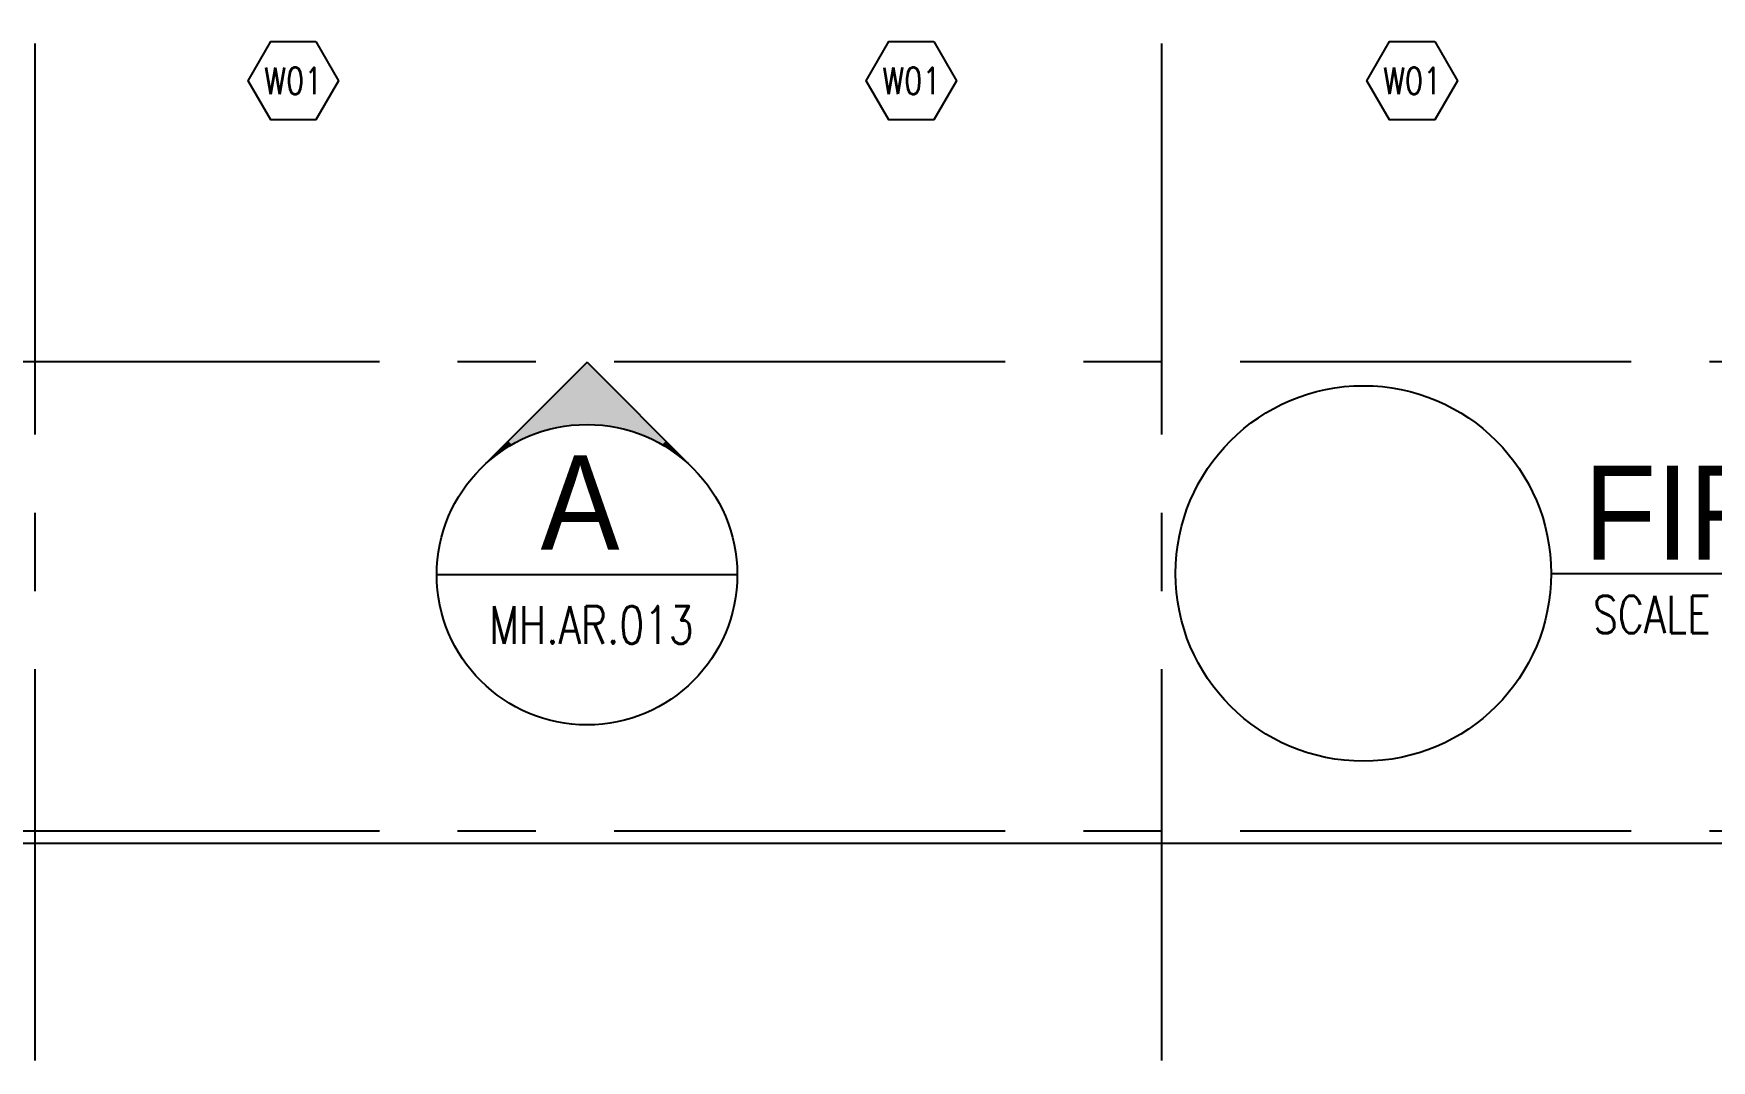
# Model space of a CAD drawing. Extents: x 276011.4 to 276105.3, y 57291.9 to 57371.4.
# Drawn here: x 276062.41 to 276073.13, y 57291.9 to 57298.46 of the extents above; entities that cross this region are included whole.
import ezdxf
from ezdxf.enums import TextEntityAlignment as Align

# ---------------------------------------------------------------- set-up
doc = ezdxf.new("R2010")
doc.units = 0
doc.header["$MEASUREMENT"] = 0
doc.header["$PDMODE"] = 34
doc.linetypes.add('2DASHES', pattern=[1.7, 0.75, -0.25, 0.1, -0.25, 0.1, -0.25])
doc.linetypes.add('CENTERX2', pattern=[4, 2.5, -0.5, 0.5, -0.5])
doc.layers.get('0').update_dxf_attribs({"linetype": 'CONTINUOUS'})
doc.layers.get('DEFPOINTS').update_dxf_attribs({"linetype": 'CONTINUOUS'})
for name, color, linetype in [('AX-DIM', 4, 'CONTINUOUS'), ('AXES', 11, 'CENTERX2'), ('IND-ES', 6, 'CONTINUOUS'), ('IND-ES-L', 6, '2DASHES'), ('IND-ES-TXT', 4, 'CONTINUOUS'), ('SEC-MRK', 7, 'CONTINUOUS'), ('TXT', 2, 'CONTINUOUS'), ('TXT1', 2, 'CONTINUOUS'), ('WIN-BOX', 4, 'CONTINUOUS'), ('WIN-NO', 5, 'CONTINUOUS')]:
    doc.layers.add(name, color=color, linetype=linetype)
doc.styles.add('ROMANS', font='ROMANS.shx', dxfattribs={"width": 0.6})
doc.styles.add('S5', font='simplex.shx', dxfattribs={"width": 0.77})
doc.styles.add('TTXT', font='swisse.ttf', dxfattribs={"width": 0.6})
doc.dimstyles.new('STANDARD in', dxfattribs={"dimtxt": 0.24, "dimasz": 0.1, "dimexe": 0.07, "dimexo": 0.05, "dimgap": 0.05, "dimtad": 1, "dimdec": 0, "dimlfac": 1000, "dimzin": 0, "dimdsep": 46, "dimtxsty": 'ROMANS', "dimblk": 'ARCHTICK', "dimcen": 0.05, "dimdle": 0.05, "dimclrd": 4, "dimclre": 4, "dimclrt": 2, "dimadec": 0, "dimazin": 0, "dimtfac": 1, "dimtdec": 0, "dimtmove": 2, "dimatfit": 3, "dimfxl": 0, "dimtolj": 1, "dimtzin": 0, "dimarcsym": 0})

# ---------------------------------------------------------------- blocks, each defined once
blk = doc.blocks.new('_ARCHTICK')
at = {"color": 0, "linetype": 'ByBlock', "const_width": 0.15}
blk.add_lwpolyline([(-0.5, -0.5), (0.5, 0.5)], dxfattribs=at)
blk = doc.blocks.new('*D594')
at = {"layer": 'AX-DIM', "color": 4, "lineweight": -2, "ltscale": 0.3}
for p, q in [((276103.265, 57298.513), (276103.985, 57298.513)), ((276103.915, 57298.563), (276103.915, 57293.238)), ((276061.32, 57293.288), (276103.985, 57293.288))]:
    blk.add_line(p, q, dxfattribs=at)
at = {"layer": 'DEFPOINTS', "color": 0, "ltscale": 0.3}
for p in [(276103.215, 57298.513), (276061.27, 57293.288), (276103.915, 57293.288)]:
    blk.add_point(p, dxfattribs=at)
at = {"layer": 'AX-DIM', "color": 4, "lineweight": -2, "ltscale": 0.3, "xscale": 0.1, "yscale": 0.1, "zscale": 0.1}
for p, rotation in [((276103.915, 57298.513), 90), ((276103.915, 57293.288), 270)]:
    blk.add_blockref('_ARCHTICK', p, dxfattribs=dict(at, rotation=rotation))
at = {"layer": 'AX-DIM', "color": 2, "ltscale": 0.3, "insert": (276103.745, 57295.9), "char_height": 0.24, "attachment_point": 5, "rotation": 90, "style": 'ROMANS'}
blk.add_mtext('\\A1;5225', dxfattribs=at)
blk = doc.blocks.new('WW1')
at = {"layer": 'WIN-BOX'}
blk.add_lwpolyline([(144, -250), (289, 0), (144, 250), (-144, 250), (-289, 0), (-144, -250)], close=True, dxfattribs=at)
at = {"layer": 'WIN-NO', "style": 'ROMANS', "width": 0.8}
blk.add_attdef('W00', text='', height=170, dxfattribs=at).set_placement((0, 0), align=Align.MIDDLE)
blk = doc.blocks.new('AR1-EL')
at = {"layer": 'IND-ES'}
for q in [(-565.7, 565.7), (565.7, 565.7)]:
    blk.add_line((0, 1131.4), q, dxfattribs=at)
for points in [[(0, 800), (0, 1131.4), (-104.4, 793.2), (-221.3, 910.1)], [(0, 800), (0, 1131.4), (104.4, 793.2), (221.3, 910.1)], [(-104.4, 793.2), (-221.3, 910.1), (-207.1, 772.7), (-282.8, 848.5)], [(104.4, 793.2), (221.3, 910.1), (207.1, 772.7), (282.8, 848.5)], [(-207.1, 772.7), (-282.8, 848.5), (-306.1, 739.1), (-349.2, 782.2)], [(207.1, 772.7), (282.8, 848.5), (306.1, 739.1), (349.2, 782.2)], [(-306.1, 739.1), (-349.2, 782.2), (-400, 692.8), (-419.3, 712.1)], [(306.1, 739.1), (349.2, 782.2), (400, 692.8), (419.3, 712.1)], [(-491.8, 639.5), (-487.3, 634.4), (-565.7, 565.7)], [(-400, 692.8), (-419.3, 712.1), (-487.3, 634.4), (-491.8, 639.5)], [(400, 692.8), (419.3, 712.1), (487.3, 634.4), (491.8, 639.5)], [(491.8, 639.5), (487.3, 634.4), (565.7, 565.7)]]:
    blk.add_solid(points, dxfattribs=at)

msp = doc.modelspace()

# ---------------------------------------------------------------- linework, layer by layer
at = {"layer": 'AXES'}
for p, q in [((276069.6155, 57291.8986), (276069.6155, 57370.7113)), ((276062.4155, 57291.8986), (276062.4155, 57370.3613)), ((276104.6155, 57296.3629), (276052.5255, 57296.3629)), ((276104.6155, 57293.3629), (276052.5255, 57293.3629))]:
    msp.add_line(p, q, dxfattribs=at)
at = {"layer": 'IND-ES'}
msp.add_line((276066.9023, 57295.0028), (276064.9823, 57295.0028), dxfattribs=at)
msp.add_line((276066.9023, 57295.0028), (276064.9823, 57295.0028), dxfattribs=at)
at = {"layer": 'IND-ES-L', "linetype": 'ByBlock'}
msp.add_ellipse((276065.9423, 57295.0028), major_axis=(0.96, 0.0001), ratio=0.9999999, start_param=-0.0000763, end_param=6.283109, dxfattribs=at)
at = {"layer": 'TXT', "color": 6}
msp.add_line((276072.1035, 57295.011), (276083.9757, 57295.011), dxfattribs=at)
msp.add_circle((276070.9035, 57295.011), 1.2, dxfattribs=at)

# ---------------------------------------------------------------- block references
at = {"layer": 'SEC-MRK', "color": 1, "zscale": 0.0012}
for xscale, yscale in [(0.001200000056996942, 0.001199999984237365), (0.001199999998789281, 0.001199999998789281)]:
    msp.add_blockref('AR1-EL', (276065.9423, 57295.0028), dxfattribs=dict(at, xscale=xscale, yscale=yscale))
at = {"layer": 'WIN-NO'}
ref = msp.add_blockref('WW1', (276064.0655, 57298.1598), dxfattribs=dict(at, xscale=-0.001, yscale=0.001, zscale=0.001, rotation=180))
ref.add_attrib('W00', 'W01', dxfattribs={"height": 0.17, "style": 'ROMANS', "width": 0.8}).set_placement((276064.0655, 57298.1598), align=Align.MIDDLE)
ref = msp.add_blockref('WW1', (276068.0155, 57298.1598), dxfattribs=dict(at, xscale=-0.001, yscale=0.001, zscale=0.001, rotation=180))
ref.add_attrib('W00', 'W01', dxfattribs={"height": 0.17, "style": 'ROMANS', "width": 0.8}).set_placement((276068.0155, 57298.1598), align=Align.MIDDLE)
ref = msp.add_blockref('WW1', (276071.2155, 57298.1598), dxfattribs=dict(at, xscale=-0.001, yscale=0.001, zscale=0.001, rotation=180))
ref.add_attrib('W00', 'W01', dxfattribs={"height": 0.17, "style": 'ROMANS', "width": 0.8}).set_placement((276071.2155, 57298.1598), align=Align.MIDDLE)

# ---------------------------------------------------------------- texts
at = {"layer": 'IND-ES-TXT', "color": 2, "style": 'S5', "width": 0.77}
for tag, p in [('SCALE', (276072.747, 57294.7486)), ('MH.AR.013', (276065.9708, 57294.6822))]:
    msp.add_attdef(tag, text='AR02', height=0.24, dxfattribs=at).set_placement(p, align=Align.MIDDLE)
at = {"layer": 'TXT1', "color": 6, "style": 'TTXT', "width": 0.9}
msp.add_text('FIRST FLOOR PLAN(PART-2)', height=0.601773, dxfattribs=at).set_placement((276072.3126, 57295.0987))
msp.add_attdef('A', text='C', height=0.6018, dxfattribs=at).set_placement((276065.898, 57295.1631), align=Align.CENTER)

# ---------------------------------------------------------------- dimensions: what is measured, and where the dimension line sits
at = {"layer": 'AX-DIM'}
dim = msp.add_linear_dim(base=(276103.9155, 57293.2879), p1=(276103.2155, 57298.5129), p2=(276061.2705, 57293.2879), angle=270, dimstyle='STANDARD in', dxfattribs=at)
dim.commit()
dim.dimension.update_dxf_attribs({"geometry": '*D594', "text_midpoint": (276103.7455, 57295.9004)})

doc.saveas('drawing.dxf')
